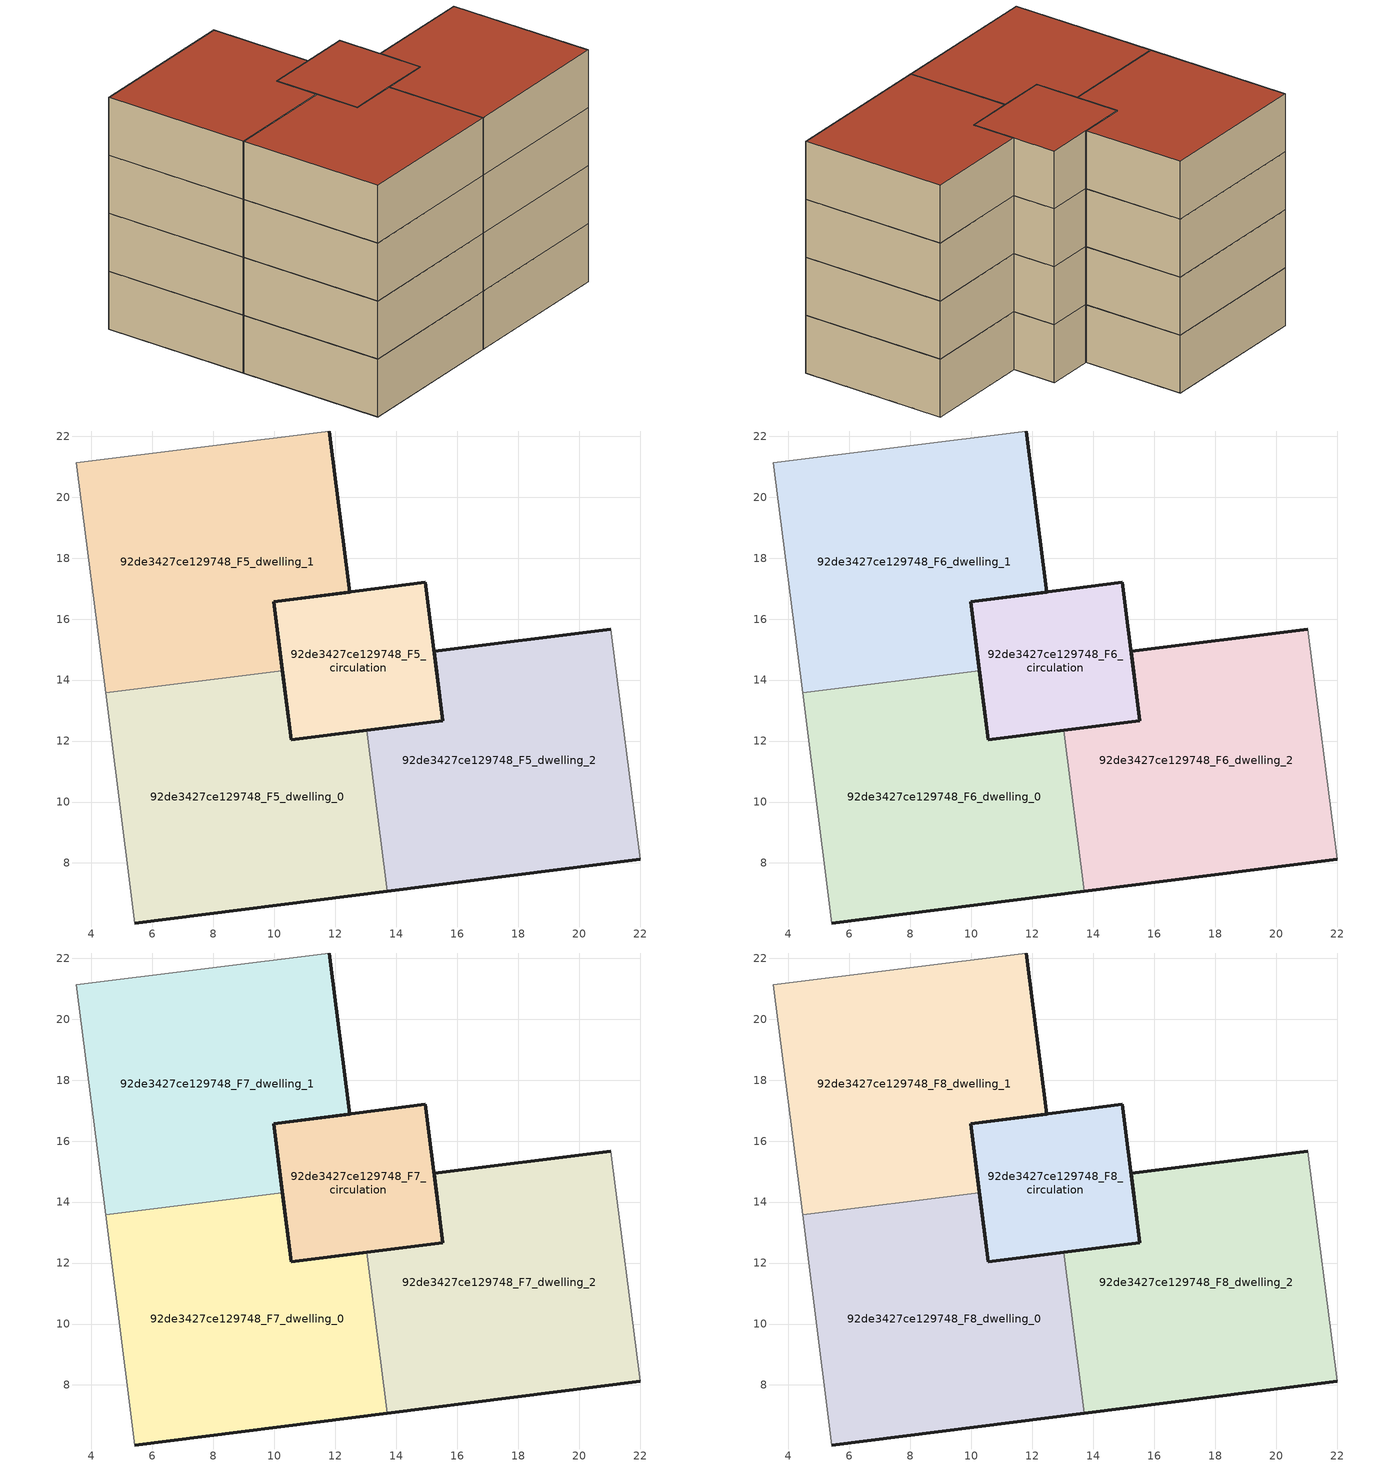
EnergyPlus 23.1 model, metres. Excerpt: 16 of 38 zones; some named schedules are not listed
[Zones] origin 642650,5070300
92de3427ce129748_F5_dwelling_0
 floor to 92de3427ce129748_F4_dwelling_0 (EU_floor_Construction): 13.71,7.08 13.04,12.36 10.55,12.05 10.27,14.31 4.46,13.58 5.42,6.03 z15
 wall outside (EU_wall_Construction): 13.71,7.08 5.42,6.03 / 10.27,14.31 10.55,12.05 13.04,12.36 z15:18
 wall adiabatic (EU_wall_Construction): 5.42,6.03 4.46,13.58 z15:18
 wall to 92de3427ce129748_F5_dwelling_2 (EU_wall_Construction): 13.04,12.36 13.71,7.08 z15:18
 wall to 92de3427ce129748_F5_dwelling_1 (EU_wall_Construction): 4.46,13.58 10.27,14.31 z15:18
92de3427ce129748_F5_dwelling_1
 floor to 92de3427ce129748_F4_dwelling_1 (EU_floor_Construction): 10.27,14.31 9.98,16.58 12.47,16.89 11.8,22.17 3.51,21.13 4.46,13.58 z15
 wall outside (EU_wall_Construction): 11.8,22.17 12.47,16.89 9.98,16.58 10.27,14.31 z15:18
 wall adiabatic (EU_wall_Construction): 4.46,13.58 3.51,21.13 11.8,22.17 z15:18
92de3427ce129748_F5_dwelling_2
 floor to 92de3427ce129748_F4_dwelling_2 (EU_floor_Construction): 22,8.12 21.05,15.67 15.24,14.94 15.53,12.67 13.04,12.36 13.71,7.08 z15
 wall outside (EU_wall_Construction): 13.04,12.36 15.53,12.67 15.24,14.94 21.05,15.67 / 22,8.12 13.71,7.08 z15:18
 wall adiabatic (EU_wall_Construction): 21.05,15.67 22,8.12 z15:18
92de3427ce129748_F5_circulation
 floor to 92de3427ce129748_F4_circulation (EU_floor_Construction): 15.53,12.67 14.96,17.2 9.98,16.58 10.55,12.05 z15
 wall outside (EU_wall_Construction): 10.55,12.05 9.98,16.58 14.96,17.2 15.53,12.67 10.55,12.05 z15:18
92de3427ce129748_F6_dwelling_0
 floor to 92de3427ce129748_F5_dwelling_0 (EU_floor_Construction): 13.71,7.08 13.04,12.36 10.55,12.05 10.27,14.31 4.46,13.58 5.42,6.03 z18
 wall outside (EU_wall_Construction): 13.71,7.08 5.42,6.03 / 10.27,14.31 10.55,12.05 13.04,12.36 z18:21
 wall adiabatic (EU_wall_Construction): 5.42,6.03 4.46,13.58 z18:21
 wall to 92de3427ce129748_F6_dwelling_2 (EU_wall_Construction): 13.04,12.36 13.71,7.08 z18:21
 wall to 92de3427ce129748_F6_dwelling_1 (EU_wall_Construction): 4.46,13.58 10.27,14.31 z18:21
92de3427ce129748_F6_dwelling_1
 floor to 92de3427ce129748_F5_dwelling_1 (EU_floor_Construction): 10.27,14.31 9.98,16.58 12.47,16.89 11.8,22.17 3.51,21.13 4.46,13.58 z18
 wall outside (EU_wall_Construction): 11.8,22.17 12.47,16.89 9.98,16.58 10.27,14.31 z18:21
 wall adiabatic (EU_wall_Construction): 4.46,13.58 3.51,21.13 11.8,22.17 z18:21
92de3427ce129748_F6_dwelling_2
 floor to 92de3427ce129748_F5_dwelling_2 (EU_floor_Construction): 22,8.12 21.05,15.67 15.24,14.94 15.53,12.67 13.04,12.36 13.71,7.08 z18
 wall outside (EU_wall_Construction): 13.04,12.36 15.53,12.67 15.24,14.94 21.05,15.67 / 22,8.12 13.71,7.08 z18:21
 wall adiabatic (EU_wall_Construction): 21.05,15.67 22,8.12 z18:21
92de3427ce129748_F6_circulation
 floor to 92de3427ce129748_F5_circulation (EU_floor_Construction): 15.53,12.67 14.96,17.2 9.98,16.58 10.55,12.05 z18
 wall outside (EU_wall_Construction): 10.55,12.05 9.98,16.58 14.96,17.2 15.53,12.67 10.55,12.05 z18:21
92de3427ce129748_F7_dwelling_0
 floor to 92de3427ce129748_F6_dwelling_0 (EU_floor_Construction): 13.71,7.08 13.04,12.36 10.55,12.05 10.27,14.31 4.46,13.58 5.42,6.03 z21
 wall outside (EU_wall_Construction): 13.71,7.08 5.42,6.03 / 10.27,14.31 10.55,12.05 13.04,12.36 z21:24
 wall adiabatic (EU_wall_Construction): 5.42,6.03 4.46,13.58 z21:24
 wall to 92de3427ce129748_F7_dwelling_2 (EU_wall_Construction): 13.04,12.36 13.71,7.08 z21:24
 wall to 92de3427ce129748_F7_dwelling_1 (EU_wall_Construction): 4.46,13.58 10.27,14.31 z21:24
92de3427ce129748_F7_dwelling_1
 floor to 92de3427ce129748_F6_dwelling_1 (EU_floor_Construction): 10.27,14.31 9.98,16.58 12.47,16.89 11.8,22.17 3.51,21.13 4.46,13.58 z21
 wall outside (EU_wall_Construction): 11.8,22.17 12.47,16.89 9.98,16.58 10.27,14.31 z21:24
 wall adiabatic (EU_wall_Construction): 4.46,13.58 3.51,21.13 11.8,22.17 z21:24
92de3427ce129748_F7_dwelling_2
 floor to 92de3427ce129748_F6_dwelling_2 (EU_floor_Construction): 22,8.12 21.05,15.67 15.24,14.94 15.53,12.67 13.04,12.36 13.71,7.08 z21
 wall outside (EU_wall_Construction): 13.04,12.36 15.53,12.67 15.24,14.94 21.05,15.67 / 22,8.12 13.71,7.08 z21:24
 wall adiabatic (EU_wall_Construction): 21.05,15.67 22,8.12 z21:24
92de3427ce129748_F7_circulation
 floor to 92de3427ce129748_F6_circulation (EU_floor_Construction): 15.53,12.67 14.96,17.2 9.98,16.58 10.55,12.05 z21
 wall outside (EU_wall_Construction): 10.55,12.05 9.98,16.58 14.96,17.2 15.53,12.67 10.55,12.05 z21:24
92de3427ce129748_F8_dwelling_0
 floor to 92de3427ce129748_F7_dwelling_0 (EU_floor_Construction): 13.71,7.08 13.04,12.36 10.55,12.05 10.27,14.31 4.46,13.58 5.42,6.03 z24
 wall outside (EU_wall_Construction): 13.71,7.08 5.42,6.03 / 10.27,14.31 10.55,12.05 13.04,12.36 z24:27
 wall adiabatic (EU_wall_Construction): 5.42,6.03 4.46,13.58 z24:27
 wall to 92de3427ce129748_F8_dwelling_2 (EU_wall_Construction): 13.04,12.36 13.71,7.08 z24:27
 wall to 92de3427ce129748_F8_dwelling_1 (EU_wall_Construction): 4.46,13.58 10.27,14.31 z24:27
 roof outside (EU_roof_Construction): 13.04,12.36 13.71,7.08 5.42,6.03 4.46,13.58 10.27,14.31 10.55,12.05 z27
92de3427ce129748_F8_dwelling_1
 floor to 92de3427ce129748_F7_dwelling_1 (EU_floor_Construction): 10.27,14.31 9.98,16.58 12.47,16.89 11.8,22.17 3.51,21.13 4.46,13.58 z24
 wall outside (EU_wall_Construction): 11.8,22.17 12.47,16.89 9.98,16.58 10.27,14.31 z24:27
 wall adiabatic (EU_wall_Construction): 4.46,13.58 3.51,21.13 11.8,22.17 z24:27
 roof outside (EU_roof_Construction): 11.8,22.17 12.47,16.89 9.98,16.58 10.27,14.31 4.46,13.58 3.51,21.13 z27
92de3427ce129748_F8_dwelling_2
 floor to 92de3427ce129748_F7_dwelling_2 (EU_floor_Construction): 22,8.12 21.05,15.67 15.24,14.94 15.53,12.67 13.04,12.36 13.71,7.08 z24
 wall outside (EU_wall_Construction): 13.04,12.36 15.53,12.67 15.24,14.94 21.05,15.67 / 22,8.12 13.71,7.08 z24:27
 wall adiabatic (EU_wall_Construction): 21.05,15.67 22,8.12 z24:27
 roof outside (EU_roof_Construction): 21.05,15.67 22,8.12 13.71,7.08 13.04,12.36 15.53,12.67 15.24,14.94 z27
92de3427ce129748_F8_circulation
 floor to 92de3427ce129748_F7_circulation (EU_floor_Construction): 15.53,12.67 14.96,17.2 9.98,16.58 10.55,12.05 z24
 wall outside (EU_wall_Construction): 10.55,12.05 9.98,16.58 14.96,17.2 15.53,12.67 10.55,12.05 z24:27
 roof outside (EU_roof_Construction): 14.96,17.2 15.53,12.67 10.55,12.05 9.98,16.58 z27
[Building]
EU S2 Campaign: North Axis=0; Terrain=City; Solar Distribution=FullExterior
[Site:Location]
Lyon-Bron: Latitude=45.75; Longitude=5; Time Zone=1; Elevation=198
[SizingPeriod:WeatherFileDays]
AnnualSizingPeriod: Begin Month=1; Begin Day of Month=1; End Month=12; End Day of Month=31; Day of Week for Start Day=Monday; Use Weather File Daylight Saving Period=No; Use Weather File Rain and Snow Indicators=No
[MATERIAL]
EU_InternalMass_Material: Roughness=MediumRough; Thickness=0.1; Conductivity=1; Density=1800; Specific Heat=900; Thermal Absorptance=0.9; Solar Absorptance=0.7; Visible Absorptance=0.7
[MATERIAL:NOMASS] Roughness=MediumRough; Thermal Absorptance=0.9; Solar Absorptance=0.7; Visible Absorptance=0.7
Name | Thermal Resistance
EU_wall_NoMass | 0.776494
EU_roof_NoMass | 0.486893
EU_floor_NoMass | 0.421597
[CONSTRUCTION]
EU_wall_Construction: EU_wall_NoMass
EU_roof_Construction: EU_roof_NoMass
EU_floor_Construction: EU_floor_NoMass
EU_InternalMass_Construction: EU_InternalMass_Material
[ZONE] Type=1; Multiplier=1; Ceiling Height=autocalculate; Floor Area=autocalculate; Part of Total Floor Area=Yes
Name | Volume
92de3427ce129748_F5_dwelling_0; 92de3427ce129748_F6_dwelling_0; 92de3427ce129748_F7_dwelling_0; 92de3427ce129748_F8_dwelling_0 | 173.594
92de3427ce129748_F5_dwelling_1; 92de3427ce129748_F6_dwelling_1; 92de3427ce129748_F7_dwelling_1; 92de3427ce129748_F8_dwelling_1 | 173.601
92de3427ce129748_F5_dwelling_2; 92de3427ce129748_F6_dwelling_2; 92de3427ce129748_F7_dwelling_2; 92de3427ce129748_F8_dwelling_2 | 173.581
92de3427ce129748_F5_circulation; 92de3427ce129748_F6_circulation; 92de3427ce129748_F7_circulation; 92de3427ce129748_F8_circulation | 68.6785
[INTERNALMASS] Construction=EU_InternalMass_Construction
Name | Zone or ZoneList | Surface Area
92de3427ce129748_F5_dwelling_0_EU_InternalMass | 92de3427ce129748_F5_dwelling_0 | 115.731
92de3427ce129748_F5_dwelling_1_EU_InternalMass | 92de3427ce129748_F5_dwelling_1 | 57.8653
92de3427ce129748_F5_dwelling_2_EU_InternalMass | 92de3427ce129748_F5_dwelling_2 | 57.8653
92de3427ce129748_F6_dwelling_0_EU_InternalMass | 92de3427ce129748_F6_dwelling_0 | 115.731
92de3427ce129748_F6_dwelling_1_EU_InternalMass | 92de3427ce129748_F6_dwelling_1 | 57.8653
92de3427ce129748_F6_dwelling_2_EU_InternalMass | 92de3427ce129748_F6_dwelling_2 | 57.8653
92de3427ce129748_F7_dwelling_0_EU_InternalMass | 92de3427ce129748_F7_dwelling_0 | 115.731
92de3427ce129748_F7_dwelling_1_EU_InternalMass | 92de3427ce129748_F7_dwelling_1 | 57.8653
92de3427ce129748_F7_dwelling_2_EU_InternalMass | 92de3427ce129748_F7_dwelling_2 | 57.8653
92de3427ce129748_F8_dwelling_0_EU_InternalMass | 92de3427ce129748_F8_dwelling_0 | 115.731
92de3427ce129748_F8_dwelling_1_EU_InternalMass | 92de3427ce129748_F8_dwelling_1 | 57.8653
92de3427ce129748_F8_dwelling_2_EU_InternalMass | 92de3427ce129748_F8_dwelling_2 | 57.8653
[OTHEREQUIPMENT] Fuel Type=Electricity; Design Level Calculation Method=Watts/Area; Power per Zone Floor Area=1; Fraction Latent=0; Fraction Radiant=0; Fraction Lost=0; Carbon Dioxide Generation Rate=0; EndUse Subcategory=EU_Step8_InternalGains
Name | Zone or ZoneList or Space or SpaceList | Schedule
EU_Step8_InternalGain_92de3427ce129748_F5_dwelling_0_f000 | 92de3427ce129748_F5_dwelling_0 | EU_Step8_GainSchedule_92de3427ce129748_F5_dwelling_0_f000
EU_Step8_InternalGain_92de3427ce129748_F5_dwelling_1_f000 | 92de3427ce129748_F5_dwelling_1 | EU_Step8_GainSchedule_92de3427ce129748_F5_dwelling_1_f000
EU_Step8_InternalGain_92de3427ce129748_F5_dwelling_2_f000 | 92de3427ce129748_F5_dwelling_2 | EU_Step8_GainSchedule_92de3427ce129748_F5_dwelling_2_f000
EU_Step8_InternalGain_92de3427ce129748_F6_dwelling_0_f000 | 92de3427ce129748_F6_dwelling_0 | EU_Step8_GainSchedule_92de3427ce129748_F6_dwelling_0_f000
EU_Step8_InternalGain_92de3427ce129748_F6_dwelling_1_f000 | 92de3427ce129748_F6_dwelling_1 | EU_Step8_GainSchedule_92de3427ce129748_F6_dwelling_1_f000
EU_Step8_InternalGain_92de3427ce129748_F6_dwelling_2_f000 | 92de3427ce129748_F6_dwelling_2 | EU_Step8_GainSchedule_92de3427ce129748_F6_dwelling_2_f000
EU_Step8_InternalGain_92de3427ce129748_F7_dwelling_0_f000 | 92de3427ce129748_F7_dwelling_0 | EU_Step8_GainSchedule_92de3427ce129748_F7_dwelling_0_f000
EU_Step8_InternalGain_92de3427ce129748_F7_dwelling_1_f000 | 92de3427ce129748_F7_dwelling_1 | EU_Step8_GainSchedule_92de3427ce129748_F7_dwelling_1_f000
EU_Step8_InternalGain_92de3427ce129748_F7_dwelling_2_f000 | 92de3427ce129748_F7_dwelling_2 | EU_Step8_GainSchedule_92de3427ce129748_F7_dwelling_2_f000
EU_Step8_InternalGain_92de3427ce129748_F8_dwelling_0_f000 | 92de3427ce129748_F8_dwelling_0 | EU_Step8_GainSchedule_92de3427ce129748_F8_dwelling_0_f000
EU_Step8_InternalGain_92de3427ce129748_F8_dwelling_1_f000 | 92de3427ce129748_F8_dwelling_1 | EU_Step8_GainSchedule_92de3427ce129748_F8_dwelling_1_f000
EU_Step8_InternalGain_92de3427ce129748_F8_dwelling_2_f000 | 92de3427ce129748_F8_dwelling_2 | EU_Step8_GainSchedule_92de3427ce129748_F8_dwelling_2_f000
[ZONEINFILTRATION:DESIGNFLOWRATE] Schedule=EU_AlwaysOn; Design Flow Rate Calculation Method=Flow/Area; Flow Rate per Floor Area=0.0005; Constant Term Coefficient=1; Temperature Term Coefficient=0; Velocity Term Coefficient=0; Velocity Squared Term Coefficient=0
Name | Zone or ZoneList or Space or SpaceList
EU_Circulation_Infiltration_92de3427ce129748_F5_circulation | 92de3427ce129748_F5_circulation
EU_Circulation_Infiltration_92de3427ce129748_F6_circulation | 92de3427ce129748_F6_circulation
EU_Circulation_Infiltration_92de3427ce129748_F7_circulation | 92de3427ce129748_F7_circulation
EU_Circulation_Infiltration_92de3427ce129748_F8_circulation | 92de3427ce129748_F8_circulation
[ZONEVENTILATION:DESIGNFLOWRATE] Schedule=EU_AlwaysOn; Design Flow Rate Calculation Method=AirChanges/Hour; Air Changes per Hour=0.693814; Ventilation Type=Natural; Fan Pressure Rise=0; Fan Total Efficiency=1; Constant Term Coefficient=1; Temperature Term Coefficient=0; Velocity Term Coefficient=0; Velocity Squared Term Coefficient=0; Minimum Indoor Temperature=-100; Maximum Indoor Temperature=100; Delta Temperature=-100; Minimum Outdoor Temperature=-100; Maximum Outdoor Temperature=100; Maximum Wind Speed=40
Name | Zone or ZoneList or Space or SpaceList
EU_ConstantAir_92de3427ce129748_F5_dwelling_0 | 92de3427ce129748_F5_dwelling_0
EU_ConstantAir_92de3427ce129748_F5_dwelling_1 | 92de3427ce129748_F5_dwelling_1
EU_ConstantAir_92de3427ce129748_F5_dwelling_2 | 92de3427ce129748_F5_dwelling_2
EU_ConstantAir_92de3427ce129748_F6_dwelling_0 | 92de3427ce129748_F6_dwelling_0
EU_ConstantAir_92de3427ce129748_F6_dwelling_1 | 92de3427ce129748_F6_dwelling_1
EU_ConstantAir_92de3427ce129748_F6_dwelling_2 | 92de3427ce129748_F6_dwelling_2
EU_ConstantAir_92de3427ce129748_F7_dwelling_0 | 92de3427ce129748_F7_dwelling_0
EU_ConstantAir_92de3427ce129748_F7_dwelling_1 | 92de3427ce129748_F7_dwelling_1
EU_ConstantAir_92de3427ce129748_F7_dwelling_2 | 92de3427ce129748_F7_dwelling_2
EU_ConstantAir_92de3427ce129748_F8_dwelling_0 | 92de3427ce129748_F8_dwelling_0
EU_ConstantAir_92de3427ce129748_F8_dwelling_1 | 92de3427ce129748_F8_dwelling_1
EU_ConstantAir_92de3427ce129748_F8_dwelling_2 | 92de3427ce129748_F8_dwelling_2
[HVACTEMPLATE:THERMOSTAT] Constant Heating Setpoint=20; Constant Cooling Setpoint=50
EU_HeatOnly_92de3427ce129748_F5_dwelling_0; EU_HeatOnly_92de3427ce129748_F5_dwelling_1; EU_HeatOnly_92de3427ce129748_F5_dwelling_2; EU_HeatOnly_92de3427ce129748_F6_dwelling_0; EU_HeatOnly_92de3427ce129748_F6_dwelling_1; EU_HeatOnly_92de3427ce129748_F6_dwelling_2; EU_HeatOnly_92de3427ce129748_F7_dwelling_0; EU_HeatOnly_92de3427ce129748_F7_dwelling_1; EU_HeatOnly_92de3427ce129748_F7_dwelling_2; EU_HeatOnly_92de3427ce129748_F8_dwelling_0; EU_HeatOnly_92de3427ce129748_F8_dwelling_1; EU_HeatOnly_92de3427ce129748_F8_dwelling_2
[HVACTEMPLATE:ZONE:IDEALLOADSAIRSYSTEM] System Availability Schedule=EU_AlwaysOn; Maximum Heating Supply Air Temperature=50; Minimum Cooling Supply Air Temperature=13; Maximum Heating Supply Air Humidity Ratio=0.0156; Minimum Cooling Supply Air Humidity Ratio=0.0077; Heating Limit=NoLimit; Cooling Limit=NoLimit; Heating Availability Schedule=EU_AlwaysOn; Cooling Availability Schedule=EU_CoolingOff; Dehumidification Control Type=ConstantSensibleHeatRatio; Cooling Sensible Heat Ratio=0.7; Dehumidification Setpoint=60; Humidification Control Type=None; Humidification Setpoint=30; Outdoor Air Method=None; Outdoor Air Flow Rate per Person=0.00944; Outdoor Air Flow Rate per Zone Floor Area=0; Outdoor Air Flow Rate per Zone=0; Demand Controlled Ventilation Type=None; Outdoor Air Economizer Type=NoEconomizer; Heat Recovery Type=None; Sensible Heat Recovery Effectiveness=0.7; Latent Heat Recovery Effectiveness=0.65
Name | Template Thermostat
92de3427ce129748_F5_dwelling_0 | EU_HeatOnly_92de3427ce129748_F5_dwelling_0
92de3427ce129748_F5_dwelling_1 | EU_HeatOnly_92de3427ce129748_F5_dwelling_1
92de3427ce129748_F5_dwelling_2 | EU_HeatOnly_92de3427ce129748_F5_dwelling_2
92de3427ce129748_F6_dwelling_0 | EU_HeatOnly_92de3427ce129748_F6_dwelling_0
92de3427ce129748_F6_dwelling_1 | EU_HeatOnly_92de3427ce129748_F6_dwelling_1
92de3427ce129748_F6_dwelling_2 | EU_HeatOnly_92de3427ce129748_F6_dwelling_2
92de3427ce129748_F7_dwelling_0 | EU_HeatOnly_92de3427ce129748_F7_dwelling_0
92de3427ce129748_F7_dwelling_1 | EU_HeatOnly_92de3427ce129748_F7_dwelling_1
92de3427ce129748_F7_dwelling_2 | EU_HeatOnly_92de3427ce129748_F7_dwelling_2
92de3427ce129748_F8_dwelling_0 | EU_HeatOnly_92de3427ce129748_F8_dwelling_0
92de3427ce129748_F8_dwelling_1 | EU_HeatOnly_92de3427ce129748_F8_dwelling_1
92de3427ce129748_F8_dwelling_2 | EU_HeatOnly_92de3427ce129748_F8_dwelling_2
[SIZING:ZONE] Zone Cooling Design Supply Air Temperature Input Method=SupplyAirTemperature; Zone Cooling Design Supply Air Temperature=13; Zone Heating Design Supply Air Temperature Input Method=SupplyAirTemperature; Zone Heating Design Supply Air Temperature=50; Zone Cooling Design Supply Air Humidity Ratio=0.008; Zone Heating Design Supply Air Humidity Ratio=0.008; Cooling Design Air Flow Method=DesignDay; Cooling Design Air Flow Rate=0; Cooling Minimum Air Flow per Zone Floor Area=0.000762; Cooling Minimum Air Flow=0; Cooling Minimum Air Flow Fraction=0.2; Heating Design Air Flow Method=DesignDay; Heating Design Air Flow Rate=0; Heating Maximum Air Flow per Zone Floor Area=0.002032; Heating Maximum Air Flow=0.141576; Heating Maximum Air Flow Fraction=0.3; Account for Dedicated Outdoor Air System=No; Dedicated Outdoor Air System Control Strategy=NeutralSupplyAir; Dedicated Outdoor Air Low Setpoint Temperature for Design=autosize; Dedicated Outdoor Air High Setpoint Temperature for Design=autosize; Zone Load Sizing Method=Sensible Load Only No Latent Load; Zone Latent Cooling Design Supply Air Humidity Ratio Input Method=HumidityRatioDifference; Zone Cooling Design Supply Air Humidity Ratio Difference=0.005; Zone Latent Heating Design Supply Air Humidity Ratio Input Method=HumidityRatioDifference; Zone Humidification Design Supply Air Humidity Ratio Difference=0.005
92de3427ce129748_F5_dwelling_0; 92de3427ce129748_F5_dwelling_1; 92de3427ce129748_F5_dwelling_2; 92de3427ce129748_F6_dwelling_0; 92de3427ce129748_F6_dwelling_1; 92de3427ce129748_F6_dwelling_2; 92de3427ce129748_F7_dwelling_0; 92de3427ce129748_F7_dwelling_1; 92de3427ce129748_F7_dwelling_2; 92de3427ce129748_F8_dwelling_0; 92de3427ce129748_F8_dwelling_1; 92de3427ce129748_F8_dwelling_2
[SCHEDULE:FILE]
EU_Step8_GainSchedule_92de3427ce129748_F5_dwelling_0_f000: File=../../schedules/92de3427ce129748/92de3427ce129748_F5_dwelling_0_f000_gain.csv; Column Number=1; Rows to Skip at Top=0; Number of Hours of Data=8760; Column Separator=Comma; Interpolate to Timestep=No; Minutes per Item=60; Adjust Schedule for Daylight Savings=Yes
